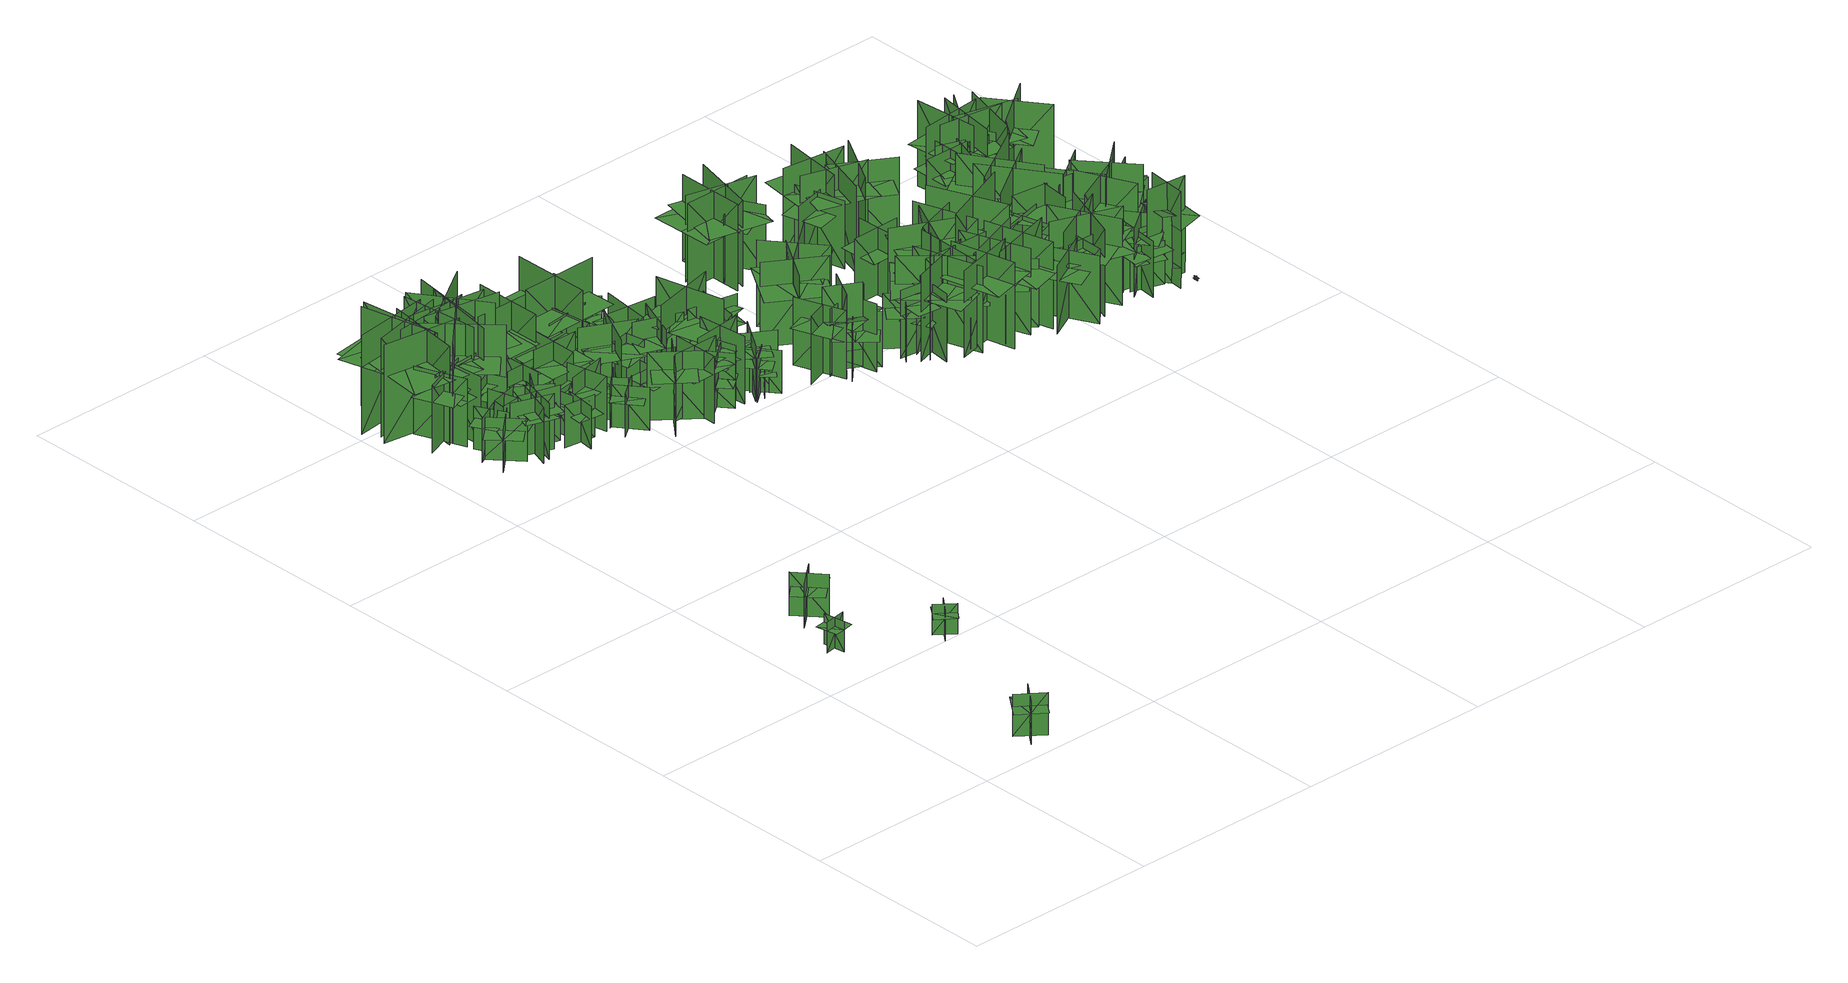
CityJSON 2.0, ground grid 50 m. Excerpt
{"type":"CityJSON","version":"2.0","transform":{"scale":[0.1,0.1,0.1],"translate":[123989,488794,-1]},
"CityObjects":{
"tree1":{"type":"SolitaryVegetationObject","geometry":[{"type":"MultiSurface","lod":"1","boundaries":[[[0,1,2]],[[0,2,3]],[[4,5,6]],[[4,6,7]],[[8,9,10]],[[8,10,11]],[[8,11,12]],[[8,12,13]]]}]},
"tree2":{"type":"SolitaryVegetationObject","geometry":[{"type":"MultiSurface","lod":"1","boundaries":[[[14,15,16]],[[14,16,17]],[[18,19,20]],[[18,20,21]],[[22,23,24]],[[22,24,25]],[[22,25,26]],[[22,26,27]]]}]},
"tree3":{"type":"SolitaryVegetationObject","geometry":[{"type":"MultiSurface","lod":"1","boundaries":[[[28,29,30]],[[28,30,31]],[[32,33,34]],[[32,34,35]],[[36,37,38]],[[36,38,39]],[[36,39,40]],[[36,40,41]]]}]},
"tree4":{"type":"SolitaryVegetationObject","geometry":[{"type":"MultiSurface","lod":"1","boundaries":[[[42,43,44]],[[42,44,45]],[[46,47,48]],[[46,48,49]],[[50,51,52]],[[50,52,53]],[[50,53,54]],[[50,54,55]]]}]},
"tree5":{"type":"SolitaryVegetationObject","geometry":[{"type":"MultiSurface","lod":"1","boundaries":[[[56,57,58]],[[56,58,59]],[[60,61,62]],[[60,62,63]],[[64,65,66]],[[64,66,67]],[[64,67,68]],[[64,68,69]]]}]},
"tree6":{"type":"SolitaryVegetationObject","geometry":[{"type":"MultiSurface","lod":"1","boundaries":[[[70,71,72]],[[70,72,73]],[[74,75,76]],[[74,76,77]],[[78,79,80]],[[78,80,81]],[[78,82,83]],[[78,83,79]]]}]},
"tree7":{"type":"SolitaryVegetationObject","geometry":[{"type":"MultiSurface","lod":"1","boundaries":[[[84,85,86]],[[84,86,87]],[[88,89,90]],[[88,90,91]],[[92,93,94]],[[92,94,95]],[[92,96,97]],[[92,97,93]]]}]},
"tree8":{"type":"SolitaryVegetationObject","geometry":[{"type":"MultiSurface","lod":"1","boundaries":[[[98,99,100]],[[98,100,101]],[[102,103,104]],[[102,104,105]],[[106,107,108]],[[106,108,109]],[[106,109,110]],[[106,110,111]]]}]},
"tree9":{"type":"SolitaryVegetationObject","geometry":[{"type":"MultiSurface","lod":"1","boundaries":[[[112,113,114]],[[112,114,115]],[[116,117,118]],[[116,118,119]],[[120,121,117]],[[120,117,116]],[[122,123,113]],[[122,113,112]],[[112,113,124]],[[112,124,125]],[[112,126,127]],[[112,127,113]]]}]},
"tree10":{"type":"SolitaryVegetationObject","geometry":[{"type":"MultiSurface","lod":"1","boundaries":[[[128,129,130]],[[128,130,131]],[[132,133,134]],[[132,134,135]],[[136,137,138]],[[136,138,139]],[[136,139,140]],[[136,140,141]]]}]},
"tree11":{"type":"SolitaryVegetationObject","geometry":[{"type":"MultiSurface","lod":"1","boundaries":[[[142,143,144]],[[142,144,145]],[[146,147,148]],[[146,148,149]],[[150,151,152]],[[150,152,153]],[[150,153,154]],[[150,154,155]]]}]},
"tree12":{"type":"SolitaryVegetationObject","geometry":[{"type":"MultiSurface","lod":"1","boundaries":[[[156,157,158]],[[156,158,159]],[[160,161,162]],[[160,162,163]],[[164,165,166]],[[164,166,167]],[[164,167,168]],[[164,168,169]]]}]},
"tree13":{"type":"SolitaryVegetationObject","geometry":[{"type":"MultiSurface","lod":"1","boundaries":[[[170,171,172]],[[170,172,173]],[[174,175,176]],[[174,176,177]],[[178,179,180]],[[178,180,181]],[[178,182,183]],[[178,183,179]]]}]},
"tree14":{"type":"SolitaryVegetationObject","geometry":[{"type":"MultiSurface","lod":"1","boundaries":[[[184,185,186]],[[184,186,187]],[[188,189,190]],[[188,190,191]],[[192,193,194]],[[192,194,195]],[[192,196,197]],[[192,197,193]]]}]},
"tree15":{"type":"SolitaryVegetationObject","geometry":[{"type":"MultiSurface","lod":"1","boundaries":[[[198,199,200]],[[198,200,201]],[[202,203,204]],[[202,204,205]],[[206,207,208]],[[206,208,209]],[[206,209,210]],[[206,210,211]]]}]},
"tree16":{"type":"SolitaryVegetationObject","geometry":[{"type":"MultiSurface","lod":"1","boundaries":[[[212,213,214]],[[212,214,215]],[[216,217,218]],[[216,218,219]],[[220,221,222]],[[220,222,223]],[[220,223,224]],[[220,224,225]]]}]},
"tree17":{"type":"SolitaryVegetationObject","geometry":[{"type":"MultiSurface","lod":"1","boundaries":[[[226,227,228]],[[226,228,229]],[[230,231,232]],[[230,232,233]],[[234,235,236]],[[234,236,237]],[[234,237,238]],[[234,238,239]]]}]},
"tree18":{"type":"SolitaryVegetationObject","geometry":[{"type":"MultiSurface","lod":"1","boundaries":[[[240,241,242]],[[240,242,243]],[[244,245,246]],[[244,246,247]],[[248,249,250]],[[248,250,251]],[[248,251,252]],[[248,252,253]]]}]},
"tree19":{"type":"SolitaryVegetationObject","geometry":[{"type":"MultiSurface","lod":"1","boundaries":[[[254,255,256]],[[254,256,257]],[[258,259,260]],[[258,260,261]],[[262,263,264]],[[262,264,265]],[[262,265,266]],[[262,266,267]]]}]},
"tree20":{"type":"SolitaryVegetationObject","geometry":[{"type":"MultiSurface","lod":"1","boundaries":[[[268,269,270]],[[268,270,271]],[[272,273,274]],[[272,274,275]],[[276,277,278]],[[276,278,279]],[[276,279,280]],[[276,280,281]]]}]},
"tree21":{"type":"SolitaryVegetationObject","geometry":[{"type":"MultiSurface","lod":"1","boundaries":[[[282,283,284]],[[282,284,285]],[[286,287,288]],[[286,288,289]],[[290,291,292]],[[290,292,293]],[[290,293,294]],[[290,294,295]]]}]},
"tree22":{"type":"SolitaryVegetationObject","geometry":[{"type":"MultiSurface","lod":"1","boundaries":[[[296,297,298]],[[296,298,299]],[[300,301,302]],[[300,302,303]],[[304,305,306]],[[304,306,307]],[[304,307,308]],[[304,308,309]]]}]},
"tree23":{"type":"SolitaryVegetationObject","geometry":[{"type":"MultiSurface","lod":"1","boundaries":[[[310,311,312]],[[310,312,313]],[[314,315,316]],[[314,316,317]],[[318,319,320]],[[318,320,321]],[[318,321,322]],[[318,322,323]]]}]},
"tree24":{"type":"SolitaryVegetationObject","geometry":[{"type":"MultiSurface","lod":"1","boundaries":[[[324,325,326]],[[324,326,327]],[[328,329,330]],[[328,330,331]],[[332,333,334]],[[332,334,335]],[[332,335,336]],[[332,336,337]]]}]},
"tree25":{"type":"SolitaryVegetationObject","geometry":[{"type":"MultiSurface","lod":"1","boundaries":[[[338,339,340]],[[338,340,341]],[[342,343,344]],[[342,344,345]],[[346,347,348]],[[346,348,349]],[[346,349,350]],[[346,350,351]]]}]},
"tree26":{"type":"SolitaryVegetationObject","geometry":[{"type":"MultiSurface","lod":"1","boundaries":[[[352,353,354]],[[352,354,355]],[[356,357,358]],[[356,358,359]],[[360,361,362]],[[360,362,363]],[[360,363,364]],[[360,364,365]]]}]},
"tree27":{"type":"SolitaryVegetationObject","geometry":[{"type":"MultiSurface","lod":"1","boundaries":[[[366,367,368]],[[366,368,369]],[[370,371,372]],[[370,372,373]],[[374,375,376]],[[374,376,377]],[[374,378,379]],[[374,379,375]]]}]},
"tree28":{"type":"SolitaryVegetationObject","geometry":[{"type":"MultiSurface","lod":"1","boundaries":[[[380,381,382]],[[380,382,383]],[[384,385,386]],[[384,386,387]],[[388,389,390]],[[388,390,391]],[[388,391,392]],[[388,392,393]]]}]},
"tree29":{"type":"SolitaryVegetationObject","geometry":[{"type":"MultiSurface","lod":"1","boundaries":[[[394,395,396]],[[394,396,397]],[[398,399,400]],[[398,400,401]],[[402,403,404]],[[402,404,405]],[[402,405,406]],[[402,406,407]]]}]},
"tree30":{"type":"SolitaryVegetationObject","geometry":[{"type":"MultiSurface","lod":"1","boundaries":[[[408,409,410]],[[408,410,411]],[[412,413,414]],[[412,414,415]],[[416,417,418]],[[416,418,419]],[[416,420,421]],[[416,421,417]]]}]},
"tree31":{"type":"SolitaryVegetationObject","geometry":[{"type":"MultiSurface","lod":"1","boundaries":[[[422,423,424]],[[422,424,425]],[[426,427,428]],[[426,428,429]],[[430,431,432]],[[430,432,433]],[[430,433,434]],[[430,434,435]]]}]},
"tree32":{"type":"SolitaryVegetationObject","geometry":[{"type":"MultiSurface","lod":"1","boundaries":[[[436,437,438]],[[436,438,439]],[[440,441,442]],[[440,442,443]],[[444,445,446]],[[444,446,447]],[[444,447,448]],[[444,448,449]]]}]},
"tree33":{"type":"SolitaryVegetationObject","geometry":[{"type":"MultiSurface","lod":"1","boundaries":[[[450,451,452]],[[450,452,453]],[[454,455,456]],[[454,456,457]],[[458,459,460]],[[458,460,461]],[[458,461,462]],[[458,462,463]]]}]},
"tree34":{"type":"SolitaryVegetationObject","geometry":[{"type":"MultiSurface","lod":"1","boundaries":[[[464,465,466]],[[464,466,467]],[[468,469,470]],[[468,470,471]],[[472,473,474]],[[472,474,475]],[[472,475,476]],[[472,476,477]]]}]},
"tree35":{"type":"SolitaryVegetationObject","geometry":[{"type":"MultiSurface","lod":"1","boundaries":[[[478,479,480]],[[478,480,481]],[[482,483,484]],[[482,484,485]],[[486,487,488]],[[486,488,489]],[[486,489,490]],[[486,490,491]]]}]},
"tree36":{"type":"SolitaryVegetationObject","geometry":[{"type":"MultiSurface","lod":"1","boundaries":[[[492,493,494]],[[492,494,495]],[[496,497,498]],[[496,498,499]],[[500,501,502]],[[500,502,503]],[[500,503,504]],[[500,504,505]]]}]},
"tree37":{"type":"SolitaryVegetationObject","geometry":[{"type":"MultiSurface","lod":"1","boundaries":[[[506,507,508]],[[506,508,509]],[[510,511,512]],[[510,512,513]],[[514,515,516]],[[514,516,517]],[[514,517,518]],[[514,518,519]]]}]},
"tree38":{"type":"SolitaryVegetationObject","geometry":[{"type":"MultiSurface","lod":"1","boundaries":[[[520,521,522]],[[520,522,523]],[[524,525,526]],[[524,526,527]],[[528,529,525]],[[528,525,524]],[[530,531,521]],[[530,521,520]],[[520,521,532]],[[520,532,533]],[[520,534,535]],[[520,535,521]]]}]},
"tree39":{"type":"SolitaryVegetationObject","geometry":[{"type":"MultiSurface","lod":"1","boundaries":[[[536,537,538]],[[536,538,539]],[[540,541,542]],[[540,542,543]],[[544,545,546]],[[544,546,547]],[[544,547,548]],[[544,548,549]]]}]},
"tree40":{"type":"SolitaryVegetationObject","geometry":[{"type":"MultiSurface","lod":"1","boundaries":[[[550,551,552]],[[550,552,553]],[[554,555,556]],[[554,556,557]],[[558,559,560]],[[558,560,561]],[[558,562,563]],[[558,563,559]]]}]},
"tree41":{"type":"SolitaryVegetationObject","geometry":[{"type":"MultiSurface","lod":"1","boundaries":[[[564,565,566]],[[564,566,567]],[[568,569,570]],[[568,570,571]],[[572,573,574]],[[572,574,575]],[[572,575,576]],[[572,576,577]]]}]},
"tree42":{"type":"SolitaryVegetationObject","geometry":[{"type":"MultiSurface","lod":"1","boundaries":[[[578,579,580]],[[578,580,581]],[[582,583,584]],[[582,584,585]],[[586,587,588]],[[586,588,589]],[[586,590,591]],[[586,591,587]]]}]},
"tree43":{"type":"SolitaryVegetationObject","geometry":[{"type":"MultiSurface","lod":"1","boundaries":[[[592,593,594]],[[592,594,595]],[[596,597,598]],[[596,598,599]],[[600,601,602]],[[600,602,603]],[[600,604,605]],[[600,605,601]]]}]},
"tree44":{"type":"SolitaryVegetationObject","geometry":[{"type":"MultiSurface","lod":"1","boundaries":[[[606,607,608]],[[606,608,609]],[[610,611,612]],[[610,612,613]],[[614,615,616]],[[614,616,617]],[[614,618,619]],[[614,619,615]]]}]},
"tree45":{"type":"SolitaryVegetationObject","geometry":[{"type":"MultiSurface","lod":"1","boundaries":[[[620,621,622]],[[620,622,623]],[[624,625,626]],[[624,626,627]],[[628,629,630]],[[628,630,631]],[[628,631,632]],[[628,632,633]]]}]},
"tree46":{"type":"SolitaryVegetationObject","geometry":[{"type":"MultiSurface","lod":"1","boundaries":[[[634,635,636]],[[634,636,637]],[[638,639,640]],[[638,640,641]],[[642,643,644]],[[642,644,645]],[[642,646,647]],[[642,647,643]]]}]},
"tree47":{"type":"SolitaryVegetationObject","geometry":[{"type":"MultiSurface","lod":"1","boundaries":[[[648,649,650]],[[648,650,651]],[[652,653,654]],[[652,654,655]],[[656,657,658]],[[656,658,659]],[[656,659,660]],[[656,660,661]]]}]},
"tree48":{"type":"SolitaryVegetationObject","geometry":[{"type":"MultiSurface","lod":"1","boundaries":[[[662,663,664]],[[662,664,665]],[[666,667,668]],[[666,668,669]],[[670,671,672]],[[670,672,673]],[[670,673,674]],[[670,674,675]]]}]},
"tree49":{"type":"SolitaryVegetationObject","geometry":[{"type":"MultiSurface","lod":"1","boundaries":[[[676,677,678]],[[676,678,679]],[[680,681,682]],[[680,682,683]],[[684,685,686]],[[684,686,687]],[[684,688,689]],[[684,689,685]]]}]},
"tree50":{"type":"SolitaryVegetationObject","geometry":[{"type":"MultiSurface","lod":"1","boundaries":[[[690,691,692]],[[690,692,693]],[[694,695,696]],[[694,696,697]],[[698,699,695]],[[698,695,694]],[[700,701,691]],[[700,691,690]],[[702,703,704]],[[702,704,705]],[[706,707,708]],[[706,708,709]]]}]},
"tree51":{"type":"SolitaryVegetationObject","geometry":[{"type":"MultiSurface","lod":"1","boundaries":[[[710,711,712]],[[710,712,713]],[[714,715,716]],[[714,716,717]],[[718,719,720]],[[718,720,721]],[[718,721,722]],[[718,722,723]]]}]},
"tree52":{"type":"SolitaryVegetationObject","geometry":[{"type":"MultiSurface","lod":"1","boundaries":[[[724,725,726]],[[724,726,727]],[[728,729,730]],[[728,730,731]],[[732,733,734]],[[732,734,735]],[[732,736,737]],[[732,737,733]]]}]},
"tree53":{"type":"SolitaryVegetationObject","geometry":[{"type":"MultiSurface","lod":"1","boundaries":[[[738,739,740]],[[738,740,741]],[[742,743,744]],[[742,744,745]],[[746,747,748]],[[746,748,749]],[[746,749,750]],[[746,750,751]]]}]},
"tree54":{"type":"SolitaryVegetationObject","geometry":[{"type":"MultiSurface","lod":"1","boundaries":[[[752,753,754]],[[752,754,755]],[[756,757,758]],[[756,758,759]],[[760,761,762]],[[760,762,763]],[[760,764,765]],[[760,765,761]]]}]},
"tree55":{"type":"SolitaryVegetationObject","geometry":[{"type":"MultiSurface","lod":"1","boundaries":[[[766,767,768]],[[766,768,769]],[[770,771,772]],[[770,772,773]],[[774,775,776]],[[774,776,777]],[[774,778,779]],[[774,779,775]]]}]},
"tree56":{"type":"SolitaryVegetationObject","geometry":[{"type":"MultiSurface","lod":"1","boundaries":[[[780,781,782]],[[780,782,783]],[[784,785,786]],[[784,786,787]],[[788,789,790]],[[788,790,791]],[[788,792,793]],[[788,793,789]]]}]},
"tree57":{"type":"SolitaryVegetationObject","geometry":[{"type":"MultiSurface","lod":"1","boundaries":[[[794,795,796]],[[794,796,797]],[[798,799,800]],[[798,800,801]],[[802,803,804]],[[802,804,805]],[[802,805,806]],[[802,806,807]]]}]},
"tree58":{"type":"SolitaryVegetationObject","geometry":[{"type":"MultiSurface","lod":"1","boundaries":[[[808,809,810]],[[808,810,811]],[[812,813,814]],[[812,814,815]],[[816,817,818]],[[816,818,819]],[[816,819,820]],[[816,820,821]]]}]},
"tree59":{"type":"SolitaryVegetationObject","geometry":[{"type":"MultiSurface","lod":"1","boundaries":[[[822,823,824]],[[822,824,825]],[[826,827,828]],[[826,828,829]],[[830,831,832]],[[830,832,833]],[[830,833,834]],[[830,834,835]]]}]},
"tree60":{"type":"SolitaryVegetationObject","geometry":[{"type":"MultiSurface","lod":"1","boundaries":[[[836,837,838]],[[836,838,839]],[[840,841,842]],[[840,842,843]],[[844,845,846]],[[844,846,847]],[[844,847,848]],[[844,848,849]]]}]},
"tree61":{"type":"SolitaryVegetationObject","geometry":[{"type":"MultiSurface","lod":"1","boundaries":[[[850,851,852]],[[850,852,853]],[[854,855,856]],[[854,856,857]],[[858,859,860]],[[858,860,861]],[[858,861,862]],[[858,862,863]]]}]},
"tree62":{"type":"SolitaryVegetationObject","geometry":[{"type":"MultiSurface","lod":"1","boundaries":[[[864,865,866]],[[864,866,867]],[[868,869,870]],[[868,870,871]],[[872,873,874]],[[872,874,875]],[[872,876,877]],[[872,877,873]]]}]},
"tree63":{"type":"SolitaryVegetationObject","geometry":[{"type":"MultiSurface","lod":"1","boundaries":[[[878,879,880]],[[878,880,881]],[[882,883,884]],[[882,884,885]],[[886,887,888]],[[886,888,889]],[[886,890,891]],[[886,891,887]]]}]},
"tree64":{"type":"SolitaryVegetationObject","geometry":[{"type":"MultiSurface","lod":"1","boundaries":[[[892,893,894]],[[892,894,895]],[[896,897,898]],[[896,898,899]],[[900,901,902]],[[900,902,903]],[[900,903,904]],[[900,904,905]]]}]},
"tree65":{"type":"SolitaryVegetationObject","geometry":[{"type":"MultiSurface","lod":"1","boundaries":[[[906,907,908]],[[906,908,909]],[[910,911,912]],[[910,912,913]],[[914,915,916]],[[914,916,917]],[[914,918,919]],[[914,919,915]]]}]},
"tree66":{"type":"SolitaryVegetationObject","geometry":[{"type":"MultiSurface","lod":"1","boundaries":[[[920,921,922]],[[920,922,923]],[[924,925,926]],[[924,926,927]],[[928,929,930]],[[928,930,931]],[[928,931,932]],[[928,932,933]]]}]},
"tree67":{"type":"SolitaryVegetationObject","geometry":[{"type":"MultiSurface","lod":"1","boundaries":[[[934,935,936]],[[934,936,937]],[[938,939,940]],[[938,940,941]],[[942,943,944]],[[942,944,945]],[[942,946,947]],[[942,947,943]]]}]},
"tree68":{"type":"SolitaryVegetationObject","geometry":[{"type":"MultiSurface","lod":"1","boundaries":[[[948,949,950]],[[948,950,951]],[[952,953,954]],[[952,954,955]],[[956,957,958]],[[956,958,959]],[[956,960,961]],[[956,961,957]]]}]},
"tree69":{"type":"SolitaryVegetationObject","geometry":[{"type":"MultiSurface","lod":"1","boundaries":[[[962,963,964]],[[962,964,965]],[[966,967,968]],[[966,968,969]],[[970,971,972]],[[970,972,973]],[[970,973,974]],[[970,974,975]]]}]},
"tree70":{"type":"SolitaryVegetationObject","geometry":[{"type":"MultiSurface","lod":"1","boundaries":[[[976,977,978]],[[976,978,979]],[[980,981,982]],[[980,982,983]],[[984,985,986]],[[984,986,987]],[[984,987,988]],[[984,988,989]]]}]},
"tree71":{"type":"SolitaryVegetationObject","geometry":[{"type":"MultiSurface","lod":"1","boundaries":[[[990,991,992]],[[990,992,993]],[[994,995,996]],[[994,996,997]],[[998,999,1000]],[[998,1000,1001]],[[998,1001,1002]],[[998,1002,1003]]]}]},
"tree72":{"type":"SolitaryVegetationObject","geometry":[{"type":"MultiSurface","lod":"1","boundaries":[[[1004,1005,1006]],[[1004,1006,1007]],[[1008,1009,1010]],[[1008,1010,1011]],[[1012,1013,1014]],[[1012,1014,1015]],[[1012,1016,1017]],[[1012,1017,1013]]]}]},
"tree73":{"type":"SolitaryVegetationObject","geometry":[{"type":"MultiSurface","lod":"1","boundaries":[[[1018,1019,1020]],[[1018,1020,1021]],[[1022,1023,1024]],[[1022,1024,1025]],[[1026,1027,1028]],[[1026,1028,1029]],[[1026,1029,1030]],[[1026,1030,1031]]]}]},
"tree74":{"type":"SolitaryVegetationObject","geometry":[{"type":"MultiSurface","lod":"1","boundaries":[[[1032,1033,1034]],[[1032,1034,1035]],[[1036,1037,1038]],[[1036,1038,1039]],[[1040,1041,1042]],[[1040,1042,1043]],[[1040,1043,1044]],[[1040,1044,1045]]]}]},
"tree75":{"type":"SolitaryVegetationObject","geometry":[{"type":"MultiSurface","lod":"1","boundaries":[[[1046,1047,1048]],[[1046,1048,1049]],[[1050,1051,1052]],[[1050,1052,1053]],[[1054,1055,1056]],[[1054,1056,1057]],[[1054,1058,1059]],[[1054,1059,1055]]]}]},
"tree76":{"type":"SolitaryVegetationObject","geometry":[{"type":"MultiSurface","lod":"1","boundaries":[[[1060,1061,1062]],[[1060,1062,1063]],[[1064,1065,1066]],[[1064,1066,1067]],[[1068,1069,1070]],[[1068,1070,1071]],[[1068,1072,1073]],[[1068,1073,1069]]]}]},
"tree77":{"type":"SolitaryVegetationObject","geometry":[{"type":"MultiSurface","lod":"1","boundaries":[[[1074,1075,1076]],[[1074,1076,1077]],[[1078,1079,1080]],[[1078,1080,1081]],[[1082,1083,1084]],[[1082,1084,1085]],[[1082,1086,1087]],[[1082,1087,1083]]]}]},
"tree78":{"type":"SolitaryVegetationObject","geometry":[{"type":"MultiSurface","lod":"1","boundaries":[[[1088,1089,1090]],[[1088,1090,1091]],[[1092,1093,1094]],[[1092,1094,1095]],[[1096,1097,1098]],[[1096,1098,1099]],[[1096,1099,1100]],[[1096,1100,1101]]]}]},
"tree79":{"type":"SolitaryVegetationObject","geometry":[{"type":"MultiSurface","lod":"1","boundaries":[[[1102,1103,1104]],[[1102,1104,1105]],[[1106,1107,1108]],[[1106,1108,1109]],[[1110,1111,1112]],[[1110,1112,1113]],[[1110,1113,1114]],[[1110,1114,1115]]]}]},
"tree80":{"type":"SolitaryVegetationObject","geometry":[{"type":"MultiSurface","lod":"1","boundaries":[[[1116,1117,1118]],[[1116,1118,1119]],[[1120,1121,1122]],[[1120,1122,1123]],[[1124,1125,1126]],[[1124,1126,1127]],[[1124,1128,1129]],[[1124,1129,1125]]]}]},
"tree81":{"type":"SolitaryVegetationObject","geometry":[{"type":"MultiSurface","lod":"1","boundaries":[[[1130,1131,1132]],[[1130,1132,1133]],[[1134,1135,1136]],[[1134,1136,1137]],[[1138,1139,1140]],[[1138,1140,1141]],[[1138,1142,1143]],[[1138,1143,1139]]]}]},
"tree82":{"type":"SolitaryVegetationObject","geometry":[{"type":"MultiSurface","lod":"1","boundaries":[[[1144,1145,1146]],[[1144,1146,1147]],[[1148,1149,1150]],[[1148,1150,1151]],[[1152,1153,1154]],[[1152,1154,1155]],[[1152,1155,1156]],[[1152,1156,1157]]]}]},
"tree83":{"type":"SolitaryVegetationObject","geometry":[{"type":"MultiSurface","lod":"1","boundaries":[[[1158,1159,1160]],[[1158,1160,1161]],[[1162,1163,1164]],[[1162,1164,1165]],[[1166,1167,1168]],[[1166,1168,1169]],[[1166,1169,1170]],[[1166,1170,1171]]]}]},
"tree84":{"type":"SolitaryVegetationObject","geometry":[{"type":"MultiSurface","lod":"1","boundaries":[[[1172,1173,1174]],[[1172,1174,1175]],[[1176,1177,1178]],[[1176,1178,1179]],[[1180,1181,1182]],[[1180,1182,1183]],[[1180,1183,1184]],[[1180,1184,1185]]]}]},
"tree85":{"type":"SolitaryVegetationObject","geometry":[{"type":"MultiSurface","lod":"1","boundaries":[[[1186,1187,1188]],[[1186,1188,1189]],[[1190,1191,1192]],[[1190,1192,1193]],[[1194,1195,1196]],[[1194,1196,1197]],[[1194,1197,1198]],[[1194,1198,1199]]]}]},
"tree86":{"type":"SolitaryVegetationObject","geometry":[{"type":"MultiSurface","lod":"1","boundaries":[[[1200,1201,1202]],[[1200,1202,1203]],[[1204,1205,1206]],[[1204,1206,1207]],[[1208,1209,1210]],[[1208,1210,1211]],[[1208,1211,1212]],[[1208,1212,1213]]]}]},
"tree87":{"type":"SolitaryVegetationObject","geometry":[{"type":"MultiSurface","lod":"1","boundaries":[[[1214,1215,1216]],[[1214,1216,1217]],[[1218,1219,1220]],[[1218,1220,1221]],[[1222,1223,1224]],[[1222,1224,1225]],[[1222,1225,1226]],[[1222,1226,1227]]]}]},
"tree88":{"type":"SolitaryVegetationObject","geometry":[{"type":"MultiSurface","lod":"1","boundaries":[[[1228,1229,1230]],[[1228,1230,1231]],[[1232,1233,1234]],[[1232,1234,1235]],[[1236,1237,1238]],[[1236,1238,1239]],[[1236,1240,1241]],[[1236,1241,1237]]]}]},
"tree89":{"type":"SolitaryVegetationObject","geometry":[{"type":"MultiSurface","lod":"1","boundaries":[[[1242,1243,1244]],[[1242,1244,1245]],[[1246,1247,1248]],[[1246,1248,1249]],[[1250,1251,1252]],[[1250,1252,1253]],[[1250,1253,1254]],[[1250,1254,1255]]]}]},
"tree90":{"type":"SolitaryVegetationObject","geometry":[{"type":"MultiSurface","lod":"1","boundaries":[[[1256,1257,1258]],[[1256,1258,1259]],[[1260,1261,1262]],[[1260,1262,1263]],[[1264,1265,1266]],[[1264,1266,1267]],[[1264,1268,1269]],[[1264,1269,1265]]]}]},
"tree91":{"type":"SolitaryVegetationObject","geometry":[{"type":"MultiSurface","lod":"1","boundaries":[[[1270,1271,1272]],[[1270,1272,1273]],[[1274,1275,1276]],[[1274,1276,1277]],[[1278,1279,1280]],[[1278,1280,1281]],[[1278,1281,1282]],[[1278,1282,1283]]]}]},
"tree92":{"type":"SolitaryVegetationObject","geometry":[{"type":"MultiSurface","lod":"1","boundaries":[[[1284,1285,1286]],[[1284,1286,1287]],[[1288,1289,1290]],[[1288,1290,1291]],[[1292,1293,1294]],[[1292,1294,1295]],[[1292,1295,1296]],[[1292,1296,1297]]]}]},
"tree93":{"type":"SolitaryVegetationObject","geometry":[{"type":"MultiSurface","lod":"1","boundaries":[[[1298,1299,1300]],[[1298,1300,1301]],[[1302,1303,1304]],[[1302,1304,1305]],[[1306,1307,1308]],[[1306,1308,1309]],[[1306,1309,1310]],[[1306,1310,1311]]]}]},
"tree94":{"type":"SolitaryVegetationObject","geometry":[{"type":"MultiSurface","lod":"1","boundaries":[[[1312,1313,1314]],[[1312,1314,1315]],[[1316,1317,1318]],[[1316,1318,1319]],[[1320,1321,1317]],[[1320,1317,1316]],[[1322,1323,1313]],[[1322,1313,1312]],[[1324,1325,1326]],[[1324,1326,1327]],[[1328,1329,1330]],[[1328,1330,1331]]]}]},
"tree95":{"type":"SolitaryVegetationObject","geometry":[{"type":"MultiSurface","lod":"1","boundaries":[[[1332,1333,1334]],[[1332,1334,1335]],[[1336,1337,1338]],[[1336,1338,1339]],[[1340,1341,1342]],[[1340,1342,1343]],[[1340,1343,1344]],[[1340,1344,1345]]]}]},
"tree96":{"type":"SolitaryVegetationObject","geometry":[{"type":"MultiSurface","lod":"1","boundaries":[[[1346,1347,1348]],[[1346,1348,1349]],[[1350,1351,1352]],[[1350,1352,1353]],[[1354,1355,1356]],[[1354,1356,1357]],[[1354,1357,1358]],[[1354,1358,1359]]]}]},
"tree97":{"type":"SolitaryVegetationObject","geometry":[{"type":"MultiSurface","lod":"1","boundaries":[[[1360,1361,1362]],[[1360,1362,1363]],[[1364,1365,1366]],[[1364,1366,1367]],[[1368,1369,1370]],[[1368,1370,1371]],[[1368,1371,1372]],[[1368,1372,1373]]]}]},
"tree98":{"type":"SolitaryVegetationObject","geometry":[{"type":"MultiSurface","lod":"1","boundaries":[[[1374,1375,1376]],[[1374,1376,1377]],[[1378,1379,1380]],[[1378,1380,1381]],[[1382,1383,1384]],[[1382,1384,1385]],[[1382,1385,1386]],[[1382,1386,1387]]]}]},
"tree99":{"type":"SolitaryVegetationObject","geometry":[{"type":"MultiSurface","lod":"1","boundaries":[[[1388,1389,1390]],[[1388,1390,1391]],[[1392,1393,1394]],[[1392,1394,1395]],[[1396,1397,1398]],[[1396,1398,1399]],[[1396,1399,1400]],[[1396,1400,1401]]]}]},
"tree100":{"type":"SolitaryVegetationObject","geometry":[{"type":"MultiSurface","lod":"1","boundaries":[[[1402,1403,1404]],[[1402,1404,1405]],[[1406,1407,1408]],[[1406,1408,1409]],[[1410,1411,1412]],[[1410,1412,1413]],[[1410,1413,1414]],[[1410,1414,1415]]]}]},
"tree101":{"type":"SolitaryVegetationObject","geometry":[{"type":"MultiSurface","lod":"1","boundaries":[[[1416,1417,1418]],[[1416,1418,1419]],[[1420,1421,1422]],[[1420,1422,1423]],[[1424,1425,1426]],[[1424,1426,1427]],[[1424,1427,1428]],[[1424,1428,1429]]]}]},
"tree102":{"type":"SolitaryVegetationObject","geometry":[{"type":"MultiSurface","lod":"1","boundaries":[[[1430,1431,1432]],[[1430,1432,1433]],[[1434,1435,1436]],[[1434,1436,1437]],[[1438,1439,1440]],[[1438,1440,1441]],[[1438,1441,1442]],[[1438,1442,1443]]]}]},
"tree103":{"type":"SolitaryVegetationObject","geometry":[{"type":"MultiSurface","lod":"1","boundaries":[[[1444,1445,1446]],[[1444,1446,1447]],[[1448,1449,1450]],[[1448,1450,1451]],[[1452,1453,1454]],[[1452,1454,1455]],[[1452,1456,1457]],[[1452,1457,1453]]]}]},
"tree104":{"type":"SolitaryVegetationObject","geometry":[{"type":"MultiSurface","lod":"1","boundaries":[[[1458,1459,1460]],[[1458,1460,1461]],[[1462,1463,1464]],[[1462,1464,1465]],[[1466,1467,1468]],[[1466,1468,1469]],[[1466,1470,1471]],[[1466,1471,1467]]]}]},
"tree105":{"type":"SolitaryVegetationObject","geometry":[{"type":"MultiSurface","lod":"1","boundaries":[[[1472,1473,1474]],[[1472,1474,1475]],[[1476,1477,1478]],[[1476,1478,1479]],[[1480,1481,1482]],[[1480,1482,1483]],[[1480,1483,1484]],[[1480,1484,1485]]]}]},
"tree106":{"type":"SolitaryVegetationObject","geometry":[{"type":"MultiSurface","lod":"1","boundaries":[[[1486,1487,1488]],[[1486,1488,1489]],[[1490,1491,1492]],[[1490,1492,1493]],[[1494,1495,1496]],[[1494,1496,1497]],[[1494,1497,1498]],[[1494,1498,1499]]]}]}
},
"vertices":[
[149,75,24],[211,28,24],[211,28,131],[149,75,131],[156,24,24],[203,85,24],[203,85,131],[156,24,131],[156,24,101],[187,0,101],[233,62,101],[203,85,101],[172,109,101],[125,47,101],
[97,612,26],[152,621,26],[152,621,103],[97,612,103],[127,590,26],[118,645,26],[118,645,103],[127,590,103],[127,590,82],[154,595,82],[145,650,82],[118,645,82],[91,641,82],[100,586,82],
[137,728,23],[204,786,23],[204,786,133],[137,728,133],[207,723,23],[149,790,23],[149,790,133],[207,723,133],[145,727,98],[172,697,98],[238,755,98],[211,786,98],[184,816,98],[118,757,98],
[352,514,27],[318,471,27],[318,471,104],[352,514,104],[315,510,27],[359,476,27],[359,476,104],[315,510,104],[315,510,82],[298,488,82],[342,454,82],[359,476,82],[376,498,82],[332,532,82],
[132,1752,10],[198,1678,10],[198,1678,118],[132,1752,118],[128,1681,10],[203,1748,10],[203,1748,118],[128,1681,118],[131,1684,88],[161,1651,88],[229,1712,88],[200,1745,88],[171,1778,88],[102,1716,88],
[194,1895,9],[73,1848,9],[73,1848,181],[194,1895,181],[100,1936,9],[147,1815,9],[147,1815,181],[100,1936,181],[184,1891,137],[73,1848,137],[92,1800,137],[202,1844,137],[165,1939,137],[54,1896,137],
[122,1741,12],[196,1779,12],[196,1779,122],[122,1741,122],[184,1721,12],[147,1795,12],[147,1795,122],[184,1721,122],[128,1744,93],[196,1779,93],[181,1808,93],[113,1773,93],[143,1715,93],[211,1750,93],
[158,2052,4],[130,1853,4],[130,1853,254],[158,2052,254],[30,1956,4],[229,1928,4],[229,1928,254],[30,1956,254],[142,2042,173],[50,2053,173],[25,1854,173],[117,1842,173],[210,1831,173],[234,2030,173],
[185,1790,83],[205,1716,83],[243,1726,83],[223,1800,83],[231,1764,83],[157,1744,83],[159,1740,153],[232,1760,153],[232,1760,13],[159,1740,13],[182,1789,13],[202,1715,13],[205,1716,153],[185,1790,153],[147,1779,83],[168,1706,83],
[242,2025,3],[45,1982,3],[45,1982,254],[242,2025,254],[107,2111,3],[150,1915,3],[150,1915,254],[107,2111,254],[226,2036,173],[205,2127,173],[9,2080,173],[31,1989,173],[52,1899,173],[248,1946,173],
[22,2020,3],[221,2044,3],[221,2044,254],[22,2020,254],[148,1921,3],[123,2121,3],[123,2121,254],[148,1921,254],[36,2007,173],[49,1915,173],[248,1943,173],[235,2035,173],[222,2127,173],[23,2099,173],
[175,1803,8],[166,1941,8],[166,1941,180],[175,1803,180],[248,1886,8],[109,1877,8],[109,1877,180],[248,1886,180],[184,1813,125],[248,1818,125],[237,1956,125],[173,1950,125],[109,1945,125],[120,1808,125],
[256,1752,8],[221,1651,8],[221,1651,149],[256,1752,149],[181,1715,8],[281,1680,8],[281,1680,149],[181,1715,149],[253,1743,113],[221,1651,113],[261,1638,113],[293,1729,113],[214,1757,113],[181,1665,113],
[240,1653,10],[268,1756,10],[268,1756,151],[240,1653,151],[312,1695,10],[210,1723,10],[210,1723,151],[312,1695,151],[242,1662,114],[268,1756,114],[227,1767,114],[202,1673,114],[283,1651,114],[308,1745,114],
[250,1800,11],[207,1889,11],[207,1889,150],[250,1800,150],[272,1862,11],[183,1819,11],[183,1819,150],[272,1862,150],[272,1862,111],[251,1907,111],[161,1863,111],[183,1819,111],[205,1774,111],[294,1817,111],
[243,1697,11],[299,1779,11],[299,1779,150],[243,1697,150],[309,1709,11],[226,1765,11],[226,1765,150],[309,1709,150],[309,1709,111],[337,1750,111],[254,1806,111],[226,1765,111],[198,1723,111],[281,1668,111],
[284,1837,3],[143,1981,3],[143,1981,254],[284,1837,254],[286,1997,3],[142,1856,3],[142,1856,254],[286,1997,254],[286,1856,173],[351,1922,173],[207,2063,173],[142,1997,173],[77,1931,173],[220,1790,173],
[99,1977,4],[300,1997,4],[300,1997,255],[99,1977,255],[223,1876,4],[203,2076,4],[203,2076,255],[223,1876,255],[113,1964,174],[124,1872,174],[324,1896,174],[313,1988,174],[302,2080,174],[102,2057,174],
[337,1623,10],[347,1704,10],[347,1704,118],[337,1623,118],[378,1655,10],[378,1655,118],[297,1665,118],[297,1665,10],[378,1655,84],[382,1689,84],[317,1697,84],[313,1663,84],[309,1629,84],[374,1622,84],
[295,1711,12],[371,1723,12],[371,1723,120],[295,1711,120],[336,1680,12],[324,1757,12],[324,1757,120],[336,1680,120],[336,1680,89],[374,1686,89],[362,1763,89],[324,1757,89],[286,1751,89],[298,1674,89],
[281,2106,4],[253,1907,4],[253,1907,254],[281,2106,254],[153,2010,4],[352,1982,4],[352,1982,254],[153,2010,254],[265,2096,173],[173,2107,173],[148,1907,173],[240,1896,173],[332,1885,173],[357,2084,173],
[236,1858,5],[272,2056,5],[272,2056,255],[236,1858,255],[368,1949,5],[170,1985,5],[170,1985,255],[368,1949,255],[252,1868,174],[344,1852,174],[377,2051,174],[285,2066,174],[194,2082,174],[160,1883,174],
[267,1815,11],[366,1819,11],[366,1819,150],[267,1815,150],[315,1770,11],[311,1869,11],[311,1869,150],[315,1770,150],[315,1770,111],[365,1771,111],[361,1871,111],[311,1869,111],[262,1867,111],[265,1768,111],
[330,1921,3],[219,2089,3],[219,2089,254],[330,1921,254],[362,2077,3],[194,1967,3],[194,1967,254],[362,2077,254],[335,1939,173],[411,1991,173],[298,2158,173],[221,2105,173],[144,2053,173],[258,1886,173],
[388,1754,12],[410,1651,12],[410,1651,152],[388,1754,152],[352,1697,12],[352,1697,152],[454,1719,152],[454,1719,12],[352,1697,108],[361,1654,108],[443,1672,108],[434,1715,108],[424,1757,108],[343,1740,108],
[399,1865,9],[397,1743,9],[397,1743,178],[399,1865,178],[340,1809,9],[462,1807,9],[462,1807,178],[340,1809,178],[340,1809,131],[340,1748,131],[461,1746,131],[462,1807,131],[463,1868,131],[341,1870,131],
[485,1594,9],[435,1661,9],[435,1661,118],[485,1594,118],[493,1659,9],[427,1610,9],[427,1610,118],[493,1659,118],[480,1600,90],[435,1661,90],[409,1641,90],[454,1580,90],[506,1620,90],[461,1680,90],
[428,1658,11],[485,1710,11],[485,1710,119],[428,1658,119],[479,1655,11],[427,1712,11],[427,1712,119],[479,1655,119],[479,1655,89],[508,1682,89],[455,1739,89],[427,1712,89],[398,1686,89],[451,1629,89],
[396,2039,5],[396,1863,5],[396,1863,224],[396,2039,224],[297,1940,5],[473,1940,5],[473,1940,224],[297,1940,224],[384,2028,153],[302,2027,153],[305,1850,153],[386,1852,153],[468,1853,153],[465,2029,153],
[514,1541,5],[597,1642,5],[597,1642,177],[514,1541,177],[616,1552,5],[516,1634,5],[516,1634,177],[616,1552,177],[521,1550,133],[597,1642,133],[557,1674,133],[482,1582,133],[561,1517,133],[637,1609,133],
[548,1691,11],[552,1613,11],[552,1613,119],[548,1691,119],[514,1653,11],[591,1657,11],[591,1657,119],[514,1653,119],[514,1653,89],[516,1614,89],[593,1618,89],[591,1657,89],[589,1695,89],[512,1691,89],
[493,1932,8],[508,1811,8],[508,1811,178],[493,1932,178],[443,1869,8],[564,1883,8],[564,1883,178],[443,1869,178],[443,1869,130],[450,1808,130],[571,1822,130],[564,1883,130],[557,1943,130],[436,1929,130],
[473,1811,9],[596,1749,9],[596,1749,181],[473,1811,181],[507,1707,9],[569,1830,9],[569,1830,181],[507,1707,181],[476,1798,126],[448,1741,126],[573,1681,126],[601,1739,126],[628,1796,126],[504,1856,126],
[617,1918,5],[416,1916,5],[416,1916,255],[617,1918,255],[503,2030,5],[505,1829,5],[505,1829,255],[503,2030,255],[605,1932,174],[602,2025,174],[401,2020,174],[404,1927,174],[406,1834,174],[607,1839,174],
[611,1642,8],[611,1521,8],[611,1521,178],[611,1642,178],[553,1585,8],[675,1585,8],[675,1585,178],[553,1585,178],[553,1585,130],[553,1524,130],[675,1524,130],[675,1585,130],[675,1646,130],[553,1646,130],
[633,1771,9],[521,1751,9],[521,1751,150],[633,1771,150],[558,1822,9],[579,1711,9],[579,1711,150],[558,1822,150],[624,1778,105],[614,1829,105],[503,1806,105],[513,1755,105],[524,1704,105],[635,1727,105],
[608,1643,12],[648,1623,12],[648,1623,73],[608,1643,73],[617,1615,12],[637,1655,12],[637,1655,73],[617,1615,73],[617,1615,56],[637,1605,56],[657,1645,56],[637,1655,56],[617,1665,56],[597,1625,56],
[694,1589,80],[633,1542,80],[658,1511,80],[718,1557,80],[688,1536,80],[642,1597,80],[638,1594,150],[685,1533,150],[685,1533,10],[638,1594,10],[692,1591,10],[632,1545,10],[633,1542,150],[694,1589,150],[671,1619,80],[610,1573,80],
[579,1750,9],[692,1705,9],[692,1705,178],[579,1750,178],[611,1675,9],[656,1789,9],[656,1789,178],[611,1675,178],[611,1675,131],[668,1653,131],[712,1766,131],[656,1789,131],[599,1811,131],[554,1698,131],
[690,1796,7],[561,1812,7],[561,1812,179],[690,1796,179],[626,1877,7],[610,1748,7],[610,1748,179],[626,1877,179],[679,1797,135],[561,1812,135],[554,1761,135],[672,1746,135],[685,1848,135],[567,1863,135],
[647,1586,13],[747,1616,13],[747,1616,153],[647,1586,153],[706,1554,13],[706,1554,153],[676,1655,153],[676,1655,13],[706,1554,109],[748,1567,109],[724,1647,109],[682,1634,109],[640,1622,109],[664,1542,109],
[632,1596,11],[761,1610,11],[761,1610,183],[632,1596,183],[712,1532,11],[699,1661,11],[699,1661,183],[712,1532,183],[643,1597,138],[761,1610,138],[756,1661,138],[638,1648,138],[648,1546,138],[767,1559,138],
[573,1911,11],[635,1970,11],[635,1970,152],[573,1911,152],[638,1910,11],[579,1972,11],[579,1972,152],[638,1910,152],[638,1910,106],[579,1972,106],[545,1940,106],[604,1878,106],[672,1942,106],[613,2004,106],
[732,1513,15],[797,1564,15],[797,1564,125],[732,1513,125],[797,1505,15],[746,1571,15],[746,1571,125],[797,1505,125],[737,1517,96],[797,1564,96],[777,1590,96],[717,1543,96],[757,1492,96],[817,1538,96],
[618,1699,8],[789,1739,8],[789,1739,227],[618,1699,227],[737,1625,8],[696,1797,8],[696,1797,227],[737,1625,227],[631,1689,157],[651,1610,157],[822,1654,157],[802,1733,157],[782,1812,157],[611,1768,157],
[730,1516,17],[788,1605,17],[788,1605,158],[730,1516,158],[812,1534,17],[723,1592,17],[723,1592,158],[812,1534,158],[735,1524,121],[788,1605,121],[753,1628,121],[700,1546,121],[770,1501,121],[823,1583,121],
[755,1514,16],[793,1557,16],[793,1557,94],[755,1514,94],[792,1516,16],[792,1516,94],[748,1554,94],[748,1554,16],[792,1516,69],[808,1535,69],[773,1565,69],[757,1547,69],[741,1529,69],[776,1498,69],
[824,1675,15],[698,1699,15],[698,1699,185],[824,1675,185],[778,1743,15],[778,1743,185],[753,1617,185],[753,1617,15],[778,1743,132],[725,1753,132],[706,1653,132],[758,1642,132],[811,1632,132],[830,1733,132],
[995,1536,13],[873,1492,13],[873,1492,186],[995,1536,186],[902,1579,13],[946,1457,13],[946,1457,186],[902,1579,186],[985,1532,141],[873,1492,141],[890,1444,141],[1002,1484,141],[967,1580,141],[856,1540,141],
[1006,1469,59],[927,1512,59],[927,1513,229],[1007,1470,229],[987,1534,59],[944,1455,59],[945,1454,229],[988,1534,229],[988,1534,14],[945,1454,14],[1007,1470,14],[927,1513,14],[1007,1469,142],[927,1512,142],[905,1472,159],[985,1429,159],[938,1507,169],[998,1475,169],[1014,1505,178],[954,1537,178],
[951,1444,10],[1031,1523,10],[1031,1523,151],[951,1444,151],[1041,1443,10],[961,1524,10],[961,1524,151],[1041,1443,151],[961,1443,106],[999,1407,106],[1078,1488,106],[1040,1524,106],[1003,1561,106],[924,1480,106],
[928,1489,12],[1055,1518,12],[1055,1518,184],[928,1489,184],[1016,1435,12],[986,1562,12],[986,1562,184],[1016,1435,184],[939,1491,139],[1055,1518,139],[1043,1568,139],[928,1541,139],[951,1441,139],[1067,1468,139],
[901,1684,13],[1033,1603,13],[1033,1603,228],[901,1684,228],[924,1584,13],[1006,1715,13],[1006,1715,228],[924,1584,228],[924,1584,168],[990,1543,168],[1072,1674,168],[1006,1715,168],[940,1756,168],[858,1625,168],
[1091,1746,9],[961,1643,9],[961,1643,228],[1091,1746,228],[961,1760,9],[1064,1631,9],[1064,1631,228],[961,1760,228],[1080,1737,171],[961,1643,171],[1002,1592,171],[1120,1686,171],[1039,1789,171],[921,1694,171],
[1093,1423,11],[1160,1506,11],[1160,1506,152],[1093,1423,152],[1176,1432,11],[1094,1499,11],[1094,1499,152],[1176,1432,152],[1099,1430,115],[1160,1506,115],[1127,1532,115],[1066,1456,115],[1131,1404,115],[1192,1479,115],
[1098,1446,8],[1227,1430,8],[1227,1430,180],[1098,1446,180],[1162,1366,8],[1178,1495,8],[1178,1495,180],[1162,1366,180],[1109,1445,135],[1227,1430,135],[1234,1481,135],[1116,1496,135],[1103,1394,135],[1221,1379,135],
[1132,1430,11],[1203,1461,11],[1203,1461,119],[1132,1430,119],[1180,1411,11],[1149,1482,11],[1149,1482,119],[1180,1411,119],[1180,1411,88],[1216,1427,88],[1184,1498,88],[1149,1482,88],[1113,1466,88],[1145,1396,88],
[1263,1382,10],[1135,1503,10],[1135,1503,229],[1263,1382,229],[1259,1521,10],[1138,1394,10],[1138,1394,229],[1259,1521,229],[1264,1398,158],[1319,1458,158],[1189,1577,158],[1134,1517,158],[1079,1457,158],[1209,1338,158],
[1139,1981,5],[963,1982,5],[963,1982,225],[1139,1981,225],[1040,2080,5],[1040,1904,5],[1040,1904,225],[1040,2080,225],[1128,1994,154],[1127,2075,154],[951,2072,154],[952,1991,154],[953,1910,154],[1129,1912,154],
[1120,1404,9],[1288,1457,9],[1288,1457,229],[1120,1404,229],[1244,1339,9],[1191,1507,9],[1191,1507,229],[1244,1339,229],[1134,1396,158],[1159,1318,158],[1326,1374,158],[1301,1451,158],[1275,1528,158],[1108,1473,158],
[1099,2078,8],[1057,1907,8],[1057,1907,227],[1099,2078,227],[980,2006,8],[1151,1964,8],[1151,1964,227],[980,2006,227],[1085,2071,157],[1005,2089,157],[966,1917,157],[1045,1899,157],[1125,1881,157],[1164,2053,157],
[1257,1454,18],[1296,1293,18],[1296,1293,238],[1257,1454,238],[1190,1341,18],[1350,1381,18],[1350,1381,238],[1190,1341,238],[1260,1440,181],[1296,1293,181],[1360,1309,181],[1323,1456,181],[1197,1424,181],[1233,1277,181],
[1034,1943,10],[1150,2003,10],[1150,2003,182],[1034,1943,182],[1132,1913,10],[1073,2028,10],[1073,2028,182],[1132,1913,182],[1044,1948,138],[1150,2003,138],[1126,2048,138],[1021,1994,138],[1067,1903,138],[1173,1957,138],
[1348,1440,11],[1172,1445,11],[1172,1445,231],[1348,1440,231],[1252,1542,11],[1247,1366,11],[1247,1366,231],[1252,1542,231],[1337,1453,160],[1338,1534,160],[1162,1536,160],[1161,1455,160],[1160,1373,160],[1336,1371,160],
[1233,1366,12],[1307,1443,12],[1307,1443,153],[1233,1366,153],[1317,1369,12],[1240,1442,12],[1240,1442,153],[1317,1369,153],[1239,1373,116],[1307,1443,116],[1276,1472,116],[1209,1402,116],[1269,1344,116],[1337,1414,116],
[1303,1677,11],[1175,1674,11],[1175,1674,182],[1303,1677,182],[1243,1733,11],[1243,1733,182],[1246,1605,182],[1246,1605,11],[1243,1733,128],[1190,1732,128],[1192,1630,128],[1246,1631,128],[1299,1632,128],[1297,1734,128],
[1202,1597,12],[1350,1524,12],[1350,1524,231],[1202,1597,231],[1245,1474,12],[1318,1622,12],[1318,1622,231],[1245,1474,231],[1214,1591,175],[1350,1524,175],[1379,1583,175],[1243,1650,175],[1186,1532,175],[1321,1466,175],
[1304,1330,11],[1394,1425,11],[1394,1425,183],[1304,1330,183],[1407,1334,11],[1313,1423,11],[1313,1423,183],[1407,1334,183],[1312,1338,138],[1394,1425,138],[1357,1460,138],[1275,1374,138],[1349,1303,138],[1431,1389,138],
[1370,1321,11],[1310,1487,11],[1310,1487,231],[1370,1321,231],[1429,1448,11],[1263,1388,11],[1263,1388,231],[1429,1448,231],[1378,1336,160],[1454,1365,160],[1391,1529,160],[1315,1500,160],[1239,1471,160],[1302,1307,160],
[1292,1533,15],[1333,1629,15],[1333,1629,155],[1292,1533,155],[1354,1558,15],[1354,1558,155],[1258,1600,155],[1258,1600,15],[1354,1558,111],[1371,1598,111],[1294,1631,111],[1277,1591,111],[1260,1551,111],[1337,1518,111],
[1379,1478,10],[1426,1308,10],[1426,1308,230],[1379,1478,230],[1310,1356,10],[1480,1403,10],[1480,1403,230],[1310,1356,230],[1370,1464,159],[1292,1441,159],[1342,1272,159],[1420,1295,159],[1498,1318,159],[1448,1487,159],
[1181,1859,10],[1307,1891,10],[1307,1891,182],[1181,1859,182],[1269,1807,10],[1238,1933,10],[1238,1933,182],[1269,1807,182],[1192,1861,138],[1307,1891,138],[1294,1940,138],[1179,1911,138],[1204,1812,138],[1319,1841,138],
[1414,1599,14],[1260,1548,14],[1260,1548,231],[1414,1599,231],[1321,1645,14],[1321,1645,231],[1372,1491,231],[1372,1491,14],[1321,1645,162],[1257,1624,162],[1297,1501,162],[1361,1522,162],[1426,1543,162],[1386,1666,162],
[1500,1574,12],[1313,1499,12],[1313,1499,263],[1500,1574,263],[1353,1637,12],[1428,1450,12],[1428,1450,263],[1353,1637,263],[1483,1583,182],[1447,1668,182],[1261,1590,182],[1298,1504,182],[1334,1419,182],[1519,1497,182],
[1406,1274,20],[1521,1333,20],[1521,1333,192],[1406,1274,192],[1503,1242,20],[1445,1358,20],[1445,1358,192],[1503,1242,192],[1415,1279,148],[1521,1333,148],[1498,1378,148],[1392,1325,148],[1439,1233,148],[1545,1287,148],
[1218,1895,8],[1375,1845,8],[1375,1845,228],[1218,1895,228],[1278,1779,8],[1329,1937,8],[1329,1937,228],[1278,1779,228],[1231,1891,171],[1375,1845,171],[1395,1907,171],[1251,1953,171],[1211,1829,171],[1355,1782,171],
[1494,1387,14],[1417,1357,14],[1417,1357,123],[1494,1387,123],[1434,1413,14],[1464,1336,14],[1464,1336,123],[1434,1413,123],[1487,1384,95],[1417,1357,95],[1429,1326,95],[1499,1354,95],[1476,1415,95],[1405,1387,95],
[1295,2006,13],[1273,1845,13],[1273,1845,230],[1295,2006,230],[1212,1942,13],[1212,1942,230],[1374,1921,230],[1374,1921,13],[1212,1942,161],[1203,1875,161],[1332,1858,161],[1341,1925,161],[1350,1993,161],[1221,2010,161],
[1306,1867,14],[1313,1948,14],[1313,1948,122],[1306,1867,122],[1346,1901,14],[1346,1901,122],[1264,1908,122],[1264,1908,14],[1346,1901,88],[1349,1934,88],[1284,1941,88],[1281,1907,88],[1278,1873,88],[1342,1867,88],
[1434,1809,8],[1292,1893,8],[1292,1893,227],[1434,1809,227],[1401,1936,8],[1317,1793,8],[1317,1793,227],[1401,1936,227],[1422,1816,171],[1292,1893,171],[1259,1837,171],[1389,1760,171],[1455,1873,171],[1325,1950,171],
[1609,1331,11],[1479,1332,11],[1479,1332,183],[1609,1331,183],[1537,1404,11],[1535,1274,11],[1535,1274,183],[1537,1404,183],[1598,1331,139],[1479,1332,139],[1479,1281,139],[1597,1280,139],[1598,1383,139],[1480,1384,139],
[1558,1503,18],[1434,1470,18],[1434,1470,189],[1558,1503,189],[1487,1544,18],[1487,1544,189],[1519,1420,189],[1519,1420,18],[1487,1544,135],[1435,1530,135],[1461,1431,135],[1513,1445,135],[1564,1458,135],[1538,1557,135],
[1604,1435,11],[1543,1269,11],[1543,1269,231],[1604,1435,231],[1477,1376,11],[1642,1315,11],[1642,1315,231],[1477,1376,231],[1589,1429,160],[1512,1455,160],[1454,1289,160],[1531,1262,160],[1608,1236,160],[1666,1402,160],
[1469,1320,12],[1627,1397,12],[1627,1397,232],[1469,1320,232],[1601,1275,12],[1524,1433,12],[1524,1433,232],[1601,1275,232],[1484,1314,161],[1521,1241,161],[1678,1321,161],[1641,1394,161],[1604,1466,161],[1447,1386,161],
[1449,1500,9],[1616,1612,9],[1616,1612,260],[1449,1500,260],[1606,1469,9],[1494,1636,9],[1494,1636,260],[1606,1469,260],[1468,1495,179],[1521,1419,179],[1686,1534,179],[1632,1610,179],[1579,1686,179],[1414,1571,179],
[1572,1426,16],[1591,1588,16],[1591,1588,233],[1572,1426,233],[1654,1491,16],[1654,1491,233],[1492,1510,233],[1492,1510,16],[1654,1491,164],[1662,1559,164],[1533,1574,164],[1525,1506,164],[1517,1439,164],[1646,1424,164],
[1604,1526,9],[1499,1697,9],[1499,1697,259],[1604,1526,259],[1642,1681,9],[1470,1576,9],[1470,1576,259],[1642,1681,259],[1609,1544,179],[1688,1593,179],[1580,1763,179],[1502,1714,179],[1423,1664,179],[1531,1494,179],
[1730,1277,14],[1652,1304,14],[1652,1304,124],[1730,1277,124],[1702,1335,14],[1674,1257,14],[1674,1257,124],[1702,1335,124],[1724,1279,95],[1652,1304,95],[1641,1273,95],[1713,1248,95],[1735,1310,95],[1663,1335,95],
[1672,1251,14],[1686,1363,14],[1686,1363,156],[1672,1251,156],[1743,1306,14],[1631,1320,14],[1631,1320,156],[1743,1306,156],[1681,1257,110],[1733,1251,110],[1745,1364,110],[1693,1369,110],[1641,1375,110],[1629,1263,110],
[1644,1282,14],[1750,1358,14],[1750,1358,186],[1644,1282,186],[1746,1266,14],[1670,1371,14],[1670,1371,186],[1746,1266,186],[1653,1288,142],[1750,1358,142],[1720,1399,142],[1623,1330,142],[1683,1246,142],[1780,1316,142],
[1613,1572,15],[1705,1438,15],[1705,1438,232],[1613,1572,232],[1594,1469,15],[1594,1469,232],[1729,1561,232],[1729,1561,15],[1594,1469,163],[1633,1413,163],[1740,1487,163],[1702,1543,163],[1663,1599,163],[1556,1525,163],
[1757,1471,18],[1609,1403,18],[1609,1403,235],[1757,1471,235],[1659,1507,18],[1659,1507,235],[1727,1359,235],[1727,1359,18],[1659,1507,167],[1597,1478,167],[1652,1360,167],[1713,1388,167],[1775,1417,167],[1721,1535,167],
[1645,1808,14],[1517,1810,14],[1517,1810,185],[1645,1808,185],[1587,1867,14],[1587,1867,185],[1586,1739,185],[1586,1739,14],[1587,1867,131],[1534,1867,131],[1533,1765,131],[1586,1764,131],[1639,1764,131],[1641,1866,131],
[1751,1338,68],[1741,1235,68],[1739,1235,263],[1750,1338,263],[1690,1289,69],[1793,1278,69],[1793,1279,263],[1690,1290,263],[1690,1290,17],[1793,1279,17],[1750,1338,17],[1739,1235,17],[1750,1338,163],[1740,1235,163],[1792,1230,182],[1803,1333,182],[1741,1249,194],[1749,1326,194],[1709,1330,205],[1702,1253,205],
[1778,1225,28],[1785,1225,28],[1785,1236,28],[1778,1236,28],[1781,1225,32],[1781,1236,32],[1781,1236,24],[1781,1225,24],[1781,1232,32],[1784,1232,32],[1784,1232,26],[1781,1232,26],[1778,1232,26],[1778,1232,32],
[1644,1874,15],[1600,1754,15],[1600,1754,185],[1644,1874,185],[1570,1839,15],[1570,1839,185],[1690,1796,185],[1690,1796,15],[1570,1839,132],[1552,1789,132],[1648,1754,132],[1666,1804,132],[1684,1855,132],[1588,1889,132],
[1689,1421,16],[1813,1526,16],[1813,1526,233],[1689,1421,233],[1793,1412,16],[1793,1412,233],[1688,1537,233],[1688,1537,16],[1793,1412,165],[1845,1456,165],[1761,1556,165],[1709,1512,165],[1657,1468,165],[1741,1369,165],
[1559,1856,14],[1721,1871,14],[1721,1871,231],[1559,1856,231],[1639,1790,14],[1639,1790,231],[1624,1952,231],[1624,1952,14],[1639,1790,163],[1707,1796,163],[1695,1926,163],[1627,1919,163],[1559,1913,163],[1572,1783,163],
[1587,1840,15],[1748,1816,15],[1748,1816,232],[1587,1840,232],[1649,1757,15],[1649,1757,232],[1673,1918,232],[1673,1918,15],[1649,1757,163],[1717,1747,163],[1735,1876,163],[1668,1885,163],[1601,1895,163],[1582,1766,163],
[1750,1532,16],[1818,1423,16],[1818,1423,187],[1750,1532,187],[1732,1452,16],[1732,1452,187],[1840,1520,187],[1840,1520,16],[1732,1452,133],[1760,1406,133],[1847,1461,133],[1818,1506,133],[1790,1551,133],[1703,1497,133],
[1740,1854,15],[1626,1795,15],[1626,1795,186],[1740,1854,186],[1662,1878,15],[1662,1878,186],[1720,1765,186],[1720,1765,15],[1662,1878,132],[1614,1854,132],[1661,1763,132],[1708,1787,132],[1756,1812,132],[1709,1903,132],
[1788,1807,14],[1630,1849,14],[1630,1849,232],[1788,1807,232],[1735,1897,14],[1735,1897,232],[1693,1740,232],[1693,1740,14],[1735,1897,163],[1669,1914,163],[1636,1788,163],[1702,1771,163],[1767,1754,163],[1800,1880,163],
[1662,1864,13],[1717,1955,13],[1717,1955,154],[1662,1864,154],[1744,1885,13],[1653,1940,13],[1653,1940,154],[1744,1885,154],[1667,1872,118],[1717,1955,118],[1681,1977,118],[1631,1894,118],[1703,1850,118],[1753,1934,118],
[1752,1973,12],[1680,1865,12],[1680,1865,184],[1752,1973,184],[1651,1952,12],[1759,1880,12],[1759,1880,184],[1651,1952,184],[1746,1964,140],[1680,1865,140],[1723,1836,140],[1788,1935,140],[1703,1992,140],[1637,1893,140],
[1836,1851,15],[1704,1756,15],[1704,1756,232],[1836,1851,232],[1733,1867,15],[1733,1867,232],[1828,1735,232],[1828,1735,15],[1733,1867,163],[1678,1827,163],[1754,1722,163],[1809,1762,163],[1864,1801,163],[1788,1907,163],
[1821,1875,15],[1702,1921,15],[1702,1921,185],[1821,1875,185],[1788,1949,15],[1788,1949,185],[1741,1830,185],[1741,1830,15],[1788,1949,132],[1738,1969,132],[1701,1874,132],[1751,1854,132],[1800,1835,132],[1838,1930,132]
]}
